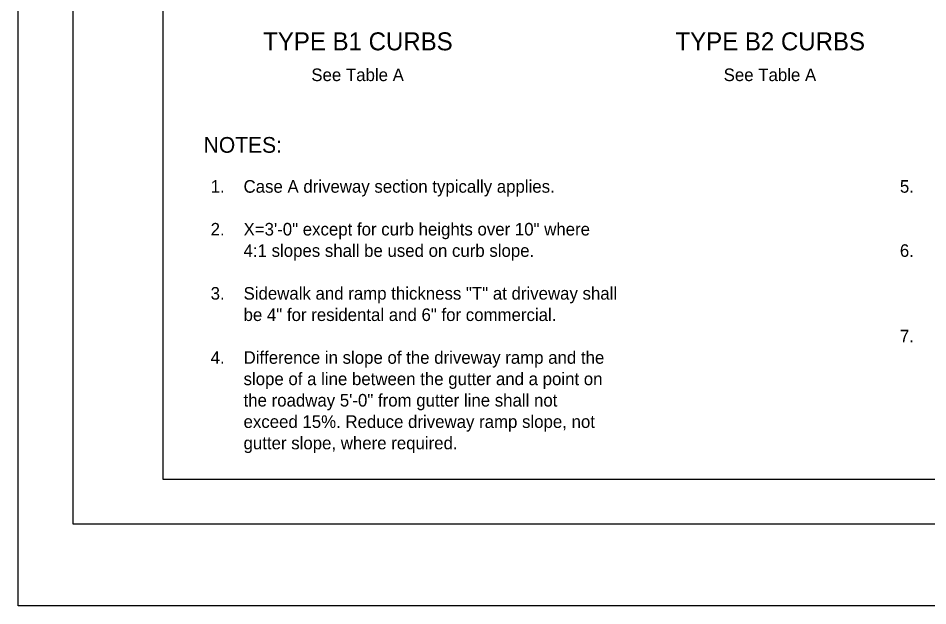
# Model space of a CAD drawing. Extents: x -894 to 866, y -476 to 714.
# Drawn here: x -894 to -388, y -476 to -149 of the extents above; entities that cross this region are included whole.
import ezdxf

# ---------------------------------------------------------------- set-up
doc = ezdxf.new("R2010")
doc.units = 0
doc.layers.add('10 Sheet Format', color=7, linetype='Continuous')
doc.layers.add('57 Undefined', color=7, linetype='Continuous')

msp = doc.modelspace()

# ---------------------------------------------------------------- linework, layer by layer
at = {"layer": '10 Sheet Format'}
for p, q in [((-813.45, 643.96), (-813.45, -406.04)), ((-813.45, -406.04), (811.55, -406.04))]:
    msp.add_line(p, q, dxfattribs=at)
for points in [[(-894.04, 713.56), (865.96, 713.56), (865.96, -476.44), (-894.04, -476.44)], [(-863.43, 668.96), (836.57, 668.96), (836.57, -431.04), (-863.43, -431.04)], [(-863.43, 668.96), (836.57, 668.96), (836.57, -431.04), (-863.43, -431.04)]]:
    msp.add_lwpolyline(points, close=True, dxfattribs=at)

# ---------------------------------------------------------------- texts
at = {"layer": '57 Undefined'}
for s, height, p in [('TYPE B1 CURBS', 10, (-757.65, -167.29)), ('TYPE B2 CURBS', 10, (-528.08, -167.29)), ('See Table A', 7, (-730.82, -184.42)), ('See Table A', 7, (-501.25, -184.42)), ('NOTES:', 8.75, (-790.76, -224.3)), ('1.', 7, (-786.89, -246.54)), ('Case A driveway section typically applies.', 7, (-768.56, -246.54)), ('5.', 7, (-403.14, -246.54)), ('2.', 7, (-786.89, -270.34)), ('X=3\'-0" except for curb heights over 10" where', 7, (-768.56, -270.34)), ('4:1 slopes shall be used on curb slope.', 7, (-768.56, -282.24)), ('6.', 7, (-403.14, -282.24)), ('Sidewalk and ramp thickness "T" at driveway shall', 7, (-768.56, -306.04)), ('3.', 7, (-786.89, -306.04)), ('be 4" for residental and 6" for commercial.', 7, (-768.56, -317.94)), ('7.', 7, (-403.14, -329.84)), ('4.', 7, (-786.89, -341.74)), ('Difference in slope of the driveway ramp and the', 7, (-768.56, -341.74)), ('slope of a line between the gutter and a point on', 7, (-768.56, -353.64)), ('the roadway 5\'-0" from gutter line shall not', 7, (-768.56, -365.54)), ('exceed 15%. Reduce driveway ramp slope, not', 7, (-768.56, -377.44)), ('gutter slope, where required.', 7, (-768.56, -389.34))]:
    msp.add_text(s, height=height, dxfattribs=at).set_placement(p)

doc.saveas('drawing.dxf')
